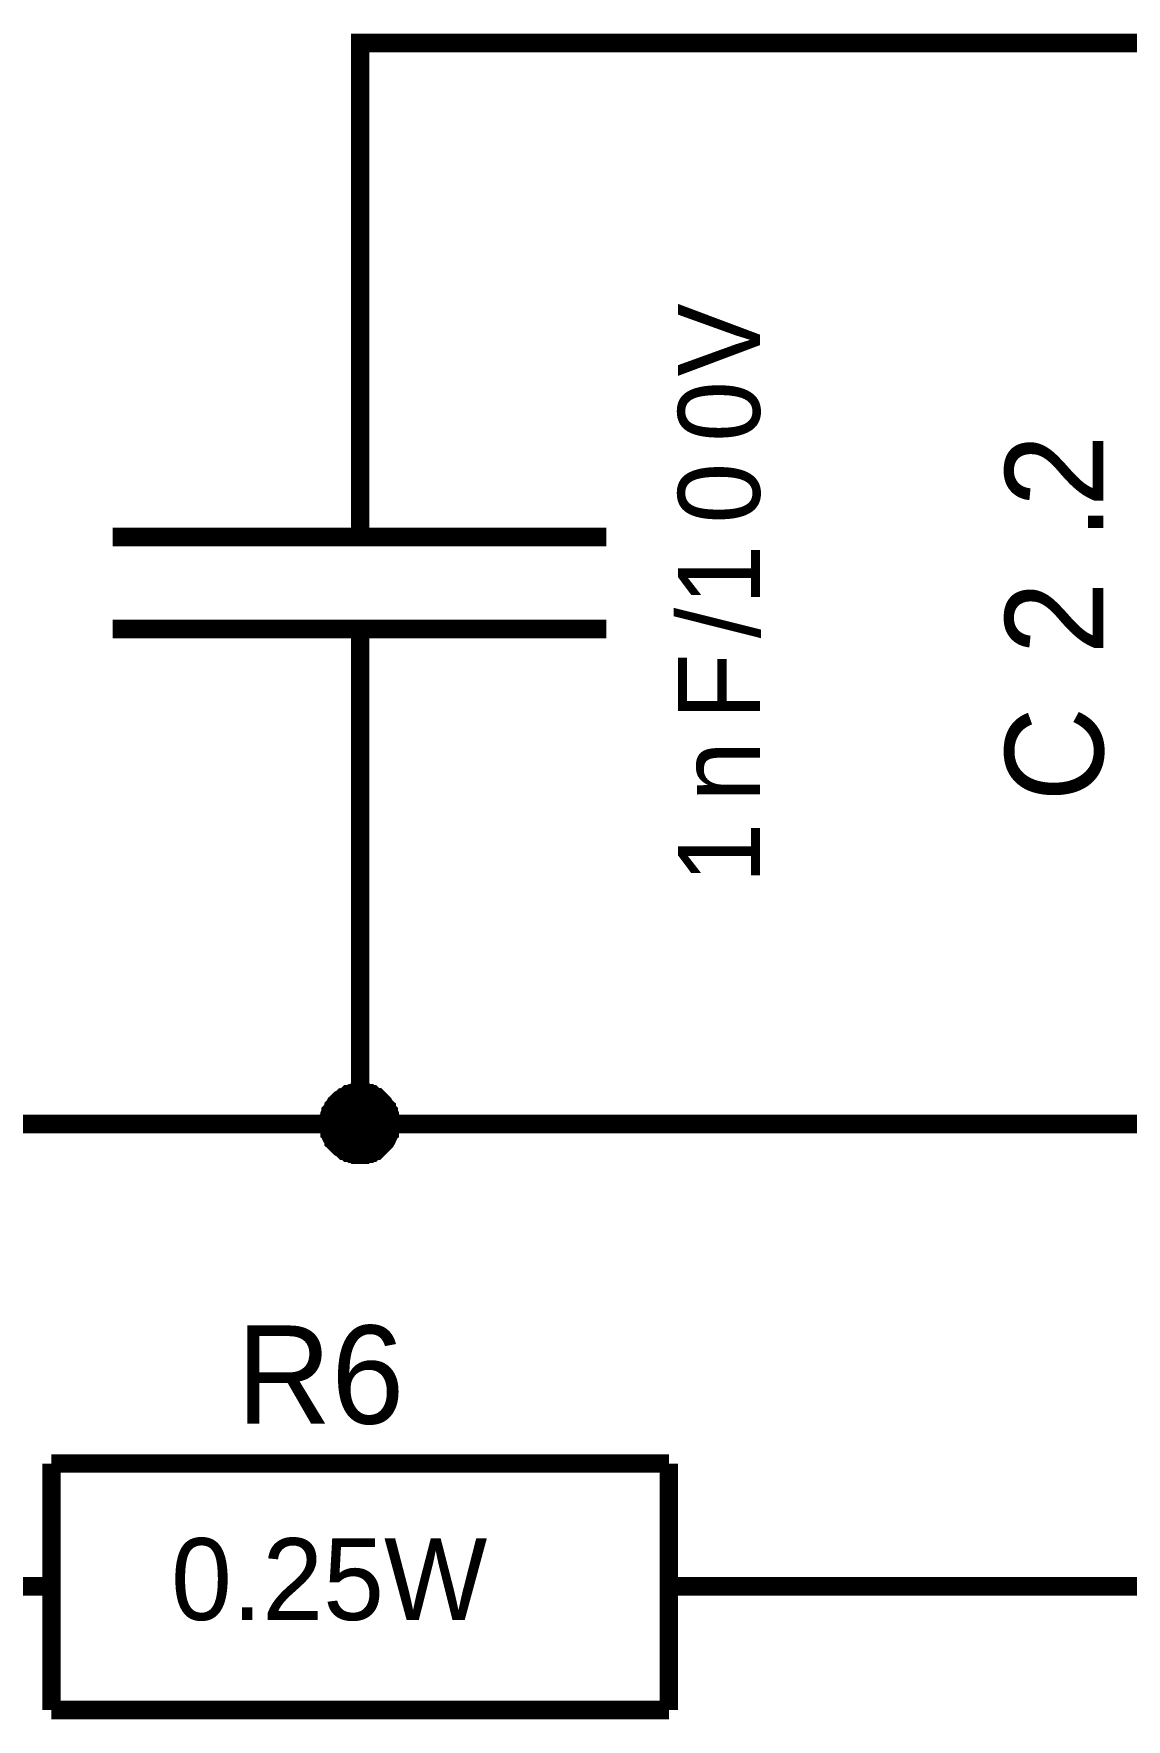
# Model space of a CAD drawing. Header units: millimetres. Extents: x 0 to 420, y 0 to 297.
# Drawn here: x 282.19 to 299.88, y 210.35 to 237.64 of the extents above; entities that cross this region are included whole.
import ezdxf

# ---------------------------------------------------------------- set-up
doc = ezdxf.new("R2010")
doc.units = ezdxf.units.MM
doc.layers.add('Sheet', color=255, linetype='Continuous')

msp = doc.modelspace()

# ---------------------------------------------------------------- linework, layer by layer
at = {"layer": 'Sheet'}
for points, const_width in [([(287.476, 232.487), (287.476, 237.487), (304.97, 237.487), (322.448, 237.487), (339.942, 237.487), (339.942, 232.487)], 0.3), ([(287.476, 229.489), (287.476, 232.487)], 0.3), ([(283.47, 229.489), (291.464, 229.489)], 0.3), ([(283.47, 227.999), (291.464, 227.999)], 0.3), ([(287.476, 227.999), (287.476, 224.985)], 0.3), ([(279.978, 219.985), (287.476, 219.985), (287.476, 224.985)], 0.3), ([(294.973, 212.5), (304.97, 212.5), (304.97, 224.985)], 0.3), ([(286.962, 219.985), (286.962, 220.018), (286.962, 220.034), (286.962, 220.067), (286.979, 220.084), (286.979, 220.117), (286.979, 220.134), (286.996, 220.167), (286.996, 220.183), (287.012, 220.2), (287.029, 220.233), (287.045, 220.25), (287.045, 220.266), (287.062, 220.283), (287.078, 220.316), (287.095, 220.332), (287.111, 220.349), (287.128, 220.366), (287.145, 220.382), (287.178, 220.399), (287.194, 220.415), (287.211, 220.415), (287.227, 220.432), (287.26, 220.448), (287.277, 220.465), (287.294, 220.465), (287.327, 220.481), (287.343, 220.481), (287.376, 220.481), (287.393, 220.498), (287.426, 220.498), (287.442, 220.498), (287.476, 220.498)], 0.3), ([(286.962, 219.985), (286.962, 220.018), (286.962, 220.034), (286.962, 220.067), (286.979, 220.084), (286.979, 220.117), (286.979, 220.134), (286.996, 220.167), (286.996, 220.183), (287.012, 220.2), (287.029, 220.233), (287.045, 220.25), (287.045, 220.266), (287.062, 220.283), (287.078, 220.316), (287.095, 220.332), (287.111, 220.349), (287.128, 220.366), (287.145, 220.382), (287.178, 220.399), (287.194, 220.415), (287.211, 220.415), (287.227, 220.432), (287.26, 220.448), (287.277, 220.465), (287.294, 220.465), (287.327, 220.481), (287.343, 220.481), (287.376, 220.481), (287.393, 220.498), (287.426, 220.498), (287.442, 220.498), (287.476, 220.498)], 0.3), ([(286.962, 219.985), (286.962, 220.018), (286.962, 220.034), (286.962, 220.067), (286.979, 220.084), (286.979, 220.117), (286.979, 220.134), (286.996, 220.167), (286.996, 220.183), (287.012, 220.2), (287.029, 220.233), (287.045, 220.25), (287.045, 220.266), (287.062, 220.283), (287.078, 220.316), (287.095, 220.332), (287.111, 220.349), (287.128, 220.366), (287.145, 220.382), (287.178, 220.399), (287.194, 220.415), (287.211, 220.415), (287.227, 220.432), (287.26, 220.448), (287.277, 220.465), (287.294, 220.465), (287.327, 220.481), (287.343, 220.481), (287.376, 220.481), (287.393, 220.498), (287.426, 220.498), (287.442, 220.498), (287.476, 220.498)], 0.3), ([(286.962, 219.985), (286.962, 220.018), (286.962, 220.034), (286.962, 220.067), (286.979, 220.084), (286.979, 220.117), (286.979, 220.134), (286.996, 220.167), (286.996, 220.183), (287.012, 220.2), (287.029, 220.233), (287.045, 220.25), (287.045, 220.266), (287.062, 220.283), (287.078, 220.316), (287.095, 220.332), (287.111, 220.349), (287.128, 220.366), (287.145, 220.382), (287.178, 220.399), (287.194, 220.415), (287.211, 220.415), (287.227, 220.432), (287.26, 220.448), (287.277, 220.465), (287.294, 220.465), (287.327, 220.481), (287.343, 220.481), (287.376, 220.481), (287.393, 220.498), (287.426, 220.498), (287.442, 220.498), (287.476, 220.498)], 0.3), ([(286.962, 219.985), (286.962, 220.018), (286.962, 220.034), (286.962, 220.067), (286.979, 220.084), (286.979, 220.117), (286.979, 220.134), (286.996, 220.167), (286.996, 220.183), (287.012, 220.2), (287.029, 220.233), (287.045, 220.25), (287.045, 220.266), (287.062, 220.283), (287.078, 220.316), (287.095, 220.332), (287.111, 220.349), (287.128, 220.366), (287.145, 220.382), (287.178, 220.399), (287.194, 220.415), (287.211, 220.415), (287.227, 220.432), (287.26, 220.448), (287.277, 220.465), (287.294, 220.465), (287.327, 220.481), (287.343, 220.481), (287.376, 220.481), (287.393, 220.498), (287.426, 220.498), (287.442, 220.498), (287.476, 220.498)], 0.0991), ([(286.962, 219.985), (286.962, 220.018), (286.962, 220.034), (286.962, 220.067), (286.979, 220.084), (286.979, 220.117), (286.979, 220.134), (286.996, 220.167), (286.996, 220.183), (287.012, 220.2), (287.029, 220.233), (287.045, 220.25), (287.045, 220.266), (287.062, 220.283), (287.078, 220.316), (287.095, 220.332), (287.111, 220.349), (287.128, 220.366), (287.145, 220.382), (287.178, 220.399), (287.194, 220.415), (287.211, 220.415), (287.227, 220.432), (287.26, 220.448), (287.277, 220.465), (287.294, 220.465), (287.327, 220.481), (287.343, 220.481), (287.376, 220.481), (287.393, 220.498), (287.426, 220.498), (287.442, 220.498), (287.476, 220.498)], 0.0991), ([(286.962, 219.985), (286.962, 220.018), (286.962, 220.034), (286.962, 220.067), (286.979, 220.084), (286.979, 220.117), (286.979, 220.134), (286.996, 220.167), (286.996, 220.183), (287.012, 220.2), (287.029, 220.233), (287.045, 220.25), (287.045, 220.266), (287.062, 220.283), (287.078, 220.316), (287.095, 220.332), (287.111, 220.349), (287.128, 220.366), (287.145, 220.382), (287.178, 220.399), (287.194, 220.415), (287.211, 220.415), (287.227, 220.432), (287.26, 220.448), (287.277, 220.465), (287.294, 220.465), (287.327, 220.481), (287.343, 220.481), (287.376, 220.481), (287.393, 220.498), (287.426, 220.498), (287.442, 220.498), (287.476, 220.498)], 0.0991), ([(286.962, 219.985), (286.962, 220.018), (286.962, 220.034), (286.962, 220.067), (286.979, 220.084), (286.979, 220.117), (286.979, 220.134), (286.996, 220.167), (286.996, 220.183), (287.012, 220.2), (287.029, 220.233), (287.045, 220.25), (287.045, 220.266), (287.062, 220.283), (287.078, 220.316), (287.095, 220.332), (287.111, 220.349), (287.128, 220.366), (287.145, 220.382), (287.178, 220.399), (287.194, 220.415), (287.211, 220.415), (287.227, 220.432), (287.26, 220.448), (287.277, 220.465), (287.294, 220.465), (287.327, 220.481), (287.343, 220.481), (287.376, 220.481), (287.393, 220.498), (287.426, 220.498), (287.442, 220.498), (287.476, 220.498)], 0.0991), ([(287.476, 220.498), (287.476, 220.498)], 0.3), ([(287.476, 220.498), (287.509, 220.498), (287.525, 220.498), (287.558, 220.498), (287.575, 220.481), (287.608, 220.481), (287.625, 220.481), (287.641, 220.465), (287.674, 220.465), (287.691, 220.448), (287.707, 220.432), (287.74, 220.415), (287.757, 220.415), (287.773, 220.399), (287.79, 220.382), (287.807, 220.366), (287.823, 220.349), (287.84, 220.332), (287.856, 220.316), (287.873, 220.283), (287.889, 220.266), (287.906, 220.25), (287.906, 220.233), (287.922, 220.2), (287.939, 220.183), (287.939, 220.167), (287.956, 220.134), (287.956, 220.117), (287.956, 220.084), (287.972, 220.067), (287.972, 220.034), (287.972, 220.018), (287.972, 219.985)], 0.3), ([(287.476, 220.498), (287.476, 220.498)], 0.3), ([(287.476, 220.498), (287.509, 220.498), (287.525, 220.498), (287.558, 220.498), (287.575, 220.481), (287.608, 220.481), (287.625, 220.481), (287.641, 220.465), (287.674, 220.465), (287.691, 220.448), (287.707, 220.432), (287.74, 220.415), (287.757, 220.415), (287.773, 220.399), (287.79, 220.382), (287.807, 220.366), (287.823, 220.349), (287.84, 220.332), (287.856, 220.316), (287.873, 220.283), (287.889, 220.266), (287.906, 220.25), (287.906, 220.233), (287.922, 220.2), (287.939, 220.183), (287.939, 220.167), (287.956, 220.134), (287.956, 220.117), (287.956, 220.084), (287.972, 220.067), (287.972, 220.034), (287.972, 220.018), (287.972, 219.985)], 0.3), ([(287.476, 220.498), (287.476, 220.498)], 0.3), ([(287.476, 220.498), (287.509, 220.498), (287.525, 220.498), (287.558, 220.498), (287.575, 220.481), (287.608, 220.481), (287.625, 220.481), (287.641, 220.465), (287.674, 220.465), (287.691, 220.448), (287.707, 220.432), (287.74, 220.415), (287.757, 220.415), (287.773, 220.399), (287.79, 220.382), (287.807, 220.366), (287.823, 220.349), (287.84, 220.332), (287.856, 220.316), (287.873, 220.283), (287.889, 220.266), (287.906, 220.25), (287.906, 220.233), (287.922, 220.2), (287.939, 220.183), (287.939, 220.167), (287.956, 220.134), (287.956, 220.117), (287.956, 220.084), (287.972, 220.067), (287.972, 220.034), (287.972, 220.018), (287.972, 219.985)], 0.3), ([(287.476, 220.498), (287.476, 220.498)], 0.3), ([(287.476, 220.498), (287.509, 220.498), (287.525, 220.498), (287.558, 220.498), (287.575, 220.481), (287.608, 220.481), (287.625, 220.481), (287.641, 220.465), (287.674, 220.465), (287.691, 220.448), (287.707, 220.432), (287.74, 220.415), (287.757, 220.415), (287.773, 220.399), (287.79, 220.382), (287.807, 220.366), (287.823, 220.349), (287.84, 220.332), (287.856, 220.316), (287.873, 220.283), (287.889, 220.266), (287.906, 220.25), (287.906, 220.233), (287.922, 220.2), (287.939, 220.183), (287.939, 220.167), (287.956, 220.134), (287.956, 220.117), (287.956, 220.084), (287.972, 220.067), (287.972, 220.034), (287.972, 220.018), (287.972, 219.985)], 0.3), ([(287.476, 220.498), (287.476, 220.498)], 0.0991), ([(287.476, 220.498), (287.509, 220.498), (287.525, 220.498), (287.558, 220.498), (287.575, 220.481), (287.608, 220.481), (287.625, 220.481), (287.641, 220.465), (287.674, 220.465), (287.691, 220.448), (287.707, 220.432), (287.74, 220.415), (287.757, 220.415), (287.773, 220.399), (287.79, 220.382), (287.807, 220.366), (287.823, 220.349), (287.84, 220.332), (287.856, 220.316), (287.873, 220.283), (287.889, 220.266), (287.906, 220.25), (287.906, 220.233), (287.922, 220.2), (287.939, 220.183), (287.939, 220.167), (287.956, 220.134), (287.956, 220.117), (287.956, 220.084), (287.972, 220.067), (287.972, 220.034), (287.972, 220.018), (287.972, 219.985)], 0.0991), ([(287.476, 220.498), (287.476, 220.498)], 0.0991), ([(287.476, 220.498), (287.509, 220.498), (287.525, 220.498), (287.558, 220.498), (287.575, 220.481), (287.608, 220.481), (287.625, 220.481), (287.641, 220.465), (287.674, 220.465), (287.691, 220.448), (287.707, 220.432), (287.74, 220.415), (287.757, 220.415), (287.773, 220.399), (287.79, 220.382), (287.807, 220.366), (287.823, 220.349), (287.84, 220.332), (287.856, 220.316), (287.873, 220.283), (287.889, 220.266), (287.906, 220.25), (287.906, 220.233), (287.922, 220.2), (287.939, 220.183), (287.939, 220.167), (287.956, 220.134), (287.956, 220.117), (287.956, 220.084), (287.972, 220.067), (287.972, 220.034), (287.972, 220.018), (287.972, 219.985)], 0.0991), ([(287.476, 220.498), (287.476, 220.498)], 0.0991), ([(287.476, 220.498), (287.509, 220.498), (287.525, 220.498), (287.558, 220.498), (287.575, 220.481), (287.608, 220.481), (287.625, 220.481), (287.641, 220.465), (287.674, 220.465), (287.691, 220.448), (287.707, 220.432), (287.74, 220.415), (287.757, 220.415), (287.773, 220.399), (287.79, 220.382), (287.807, 220.366), (287.823, 220.349), (287.84, 220.332), (287.856, 220.316), (287.873, 220.283), (287.889, 220.266), (287.906, 220.25), (287.906, 220.233), (287.922, 220.2), (287.939, 220.183), (287.939, 220.167), (287.956, 220.134), (287.956, 220.117), (287.956, 220.084), (287.972, 220.067), (287.972, 220.034), (287.972, 220.018), (287.972, 219.985)], 0.0991), ([(287.476, 220.498), (287.476, 220.498)], 0.0991), ([(287.476, 220.498), (287.509, 220.498), (287.525, 220.498), (287.558, 220.498), (287.575, 220.481), (287.608, 220.481), (287.625, 220.481), (287.641, 220.465), (287.674, 220.465), (287.691, 220.448), (287.707, 220.432), (287.74, 220.415), (287.757, 220.415), (287.773, 220.399), (287.79, 220.382), (287.807, 220.366), (287.823, 220.349), (287.84, 220.332), (287.856, 220.316), (287.873, 220.283), (287.889, 220.266), (287.906, 220.25), (287.906, 220.233), (287.922, 220.2), (287.939, 220.183), (287.939, 220.167), (287.956, 220.134), (287.956, 220.117), (287.956, 220.084), (287.972, 220.067), (287.972, 220.034), (287.972, 220.018), (287.972, 219.985)], 0.0991), ([(287.476, 219.488), (287.442, 219.488), (287.426, 219.488), (287.393, 219.488), (287.376, 219.504), (287.343, 219.504), (287.327, 219.504), (287.294, 219.521), (287.277, 219.521), (287.26, 219.538), (287.227, 219.554), (287.211, 219.554), (287.194, 219.571), (287.178, 219.587), (287.145, 219.604), (287.128, 219.62), (287.111, 219.637), (287.095, 219.653), (287.078, 219.67), (287.062, 219.687), (287.045, 219.703), (287.045, 219.736), (287.029, 219.753), (287.012, 219.769), (286.996, 219.803), (286.996, 219.819), (286.979, 219.836), (286.979, 219.869), (286.979, 219.885), (286.962, 219.918), (286.962, 219.935), (286.962, 219.968), (286.962, 219.985)], 0.3), ([(286.962, 219.985), (286.962, 219.985)], 0.3), ([(287.476, 219.488), (287.442, 219.488), (287.426, 219.488), (287.393, 219.488), (287.376, 219.504), (287.343, 219.504), (287.327, 219.504), (287.294, 219.521), (287.277, 219.521), (287.26, 219.538), (287.227, 219.554), (287.211, 219.554), (287.194, 219.571), (287.178, 219.587), (287.145, 219.604), (287.128, 219.62), (287.111, 219.637), (287.095, 219.653), (287.078, 219.67), (287.062, 219.687), (287.045, 219.703), (287.045, 219.736), (287.029, 219.753), (287.012, 219.769), (286.996, 219.803), (286.996, 219.819), (286.979, 219.836), (286.979, 219.869), (286.979, 219.885), (286.962, 219.918), (286.962, 219.935), (286.962, 219.968), (286.962, 219.985)], 0.3), ([(286.962, 219.985), (286.962, 219.985)], 0.3), ([(287.476, 219.488), (287.442, 219.488), (287.426, 219.488), (287.393, 219.488), (287.376, 219.504), (287.343, 219.504), (287.327, 219.504), (287.294, 219.521), (287.277, 219.521), (287.26, 219.538), (287.227, 219.554), (287.211, 219.554), (287.194, 219.571), (287.178, 219.587), (287.145, 219.604), (287.128, 219.62), (287.111, 219.637), (287.095, 219.653), (287.078, 219.67), (287.062, 219.687), (287.045, 219.703), (287.045, 219.736), (287.029, 219.753), (287.012, 219.769), (286.996, 219.803), (286.996, 219.819), (286.979, 219.836), (286.979, 219.869), (286.979, 219.885), (286.962, 219.918), (286.962, 219.935), (286.962, 219.968), (286.962, 219.985)], 0.3), ([(286.962, 219.985), (286.962, 219.985)], 0.3), ([(287.476, 219.488), (287.442, 219.488), (287.426, 219.488), (287.393, 219.488), (287.376, 219.504), (287.343, 219.504), (287.327, 219.504), (287.294, 219.521), (287.277, 219.521), (287.26, 219.538), (287.227, 219.554), (287.211, 219.554), (287.194, 219.571), (287.178, 219.587), (287.145, 219.604), (287.128, 219.62), (287.111, 219.637), (287.095, 219.653), (287.078, 219.67), (287.062, 219.687), (287.045, 219.703), (287.045, 219.736), (287.029, 219.753), (287.012, 219.769), (286.996, 219.803), (286.996, 219.819), (286.979, 219.836), (286.979, 219.869), (286.979, 219.885), (286.962, 219.918), (286.962, 219.935), (286.962, 219.968), (286.962, 219.985)], 0.3), ([(286.962, 219.985), (286.962, 219.985)], 0.3), ([(287.476, 219.488), (287.442, 219.488), (287.426, 219.488), (287.393, 219.488), (287.376, 219.504), (287.343, 219.504), (287.327, 219.504), (287.294, 219.521), (287.277, 219.521), (287.26, 219.538), (287.227, 219.554), (287.211, 219.554), (287.194, 219.571), (287.178, 219.587), (287.145, 219.604), (287.128, 219.62), (287.111, 219.637), (287.095, 219.653), (287.078, 219.67), (287.062, 219.687), (287.045, 219.703), (287.045, 219.736), (287.029, 219.753), (287.012, 219.769), (286.996, 219.803), (286.996, 219.819), (286.979, 219.836), (286.979, 219.869), (286.979, 219.885), (286.962, 219.918), (286.962, 219.935), (286.962, 219.968), (286.962, 219.985)], 0.0991), ([(286.962, 219.985), (286.962, 219.985)], 0.0991), ([(287.476, 219.488), (287.442, 219.488), (287.426, 219.488), (287.393, 219.488), (287.376, 219.504), (287.343, 219.504), (287.327, 219.504), (287.294, 219.521), (287.277, 219.521), (287.26, 219.538), (287.227, 219.554), (287.211, 219.554), (287.194, 219.571), (287.178, 219.587), (287.145, 219.604), (287.128, 219.62), (287.111, 219.637), (287.095, 219.653), (287.078, 219.67), (287.062, 219.687), (287.045, 219.703), (287.045, 219.736), (287.029, 219.753), (287.012, 219.769), (286.996, 219.803), (286.996, 219.819), (286.979, 219.836), (286.979, 219.869), (286.979, 219.885), (286.962, 219.918), (286.962, 219.935), (286.962, 219.968), (286.962, 219.985)], 0.0991), ([(286.962, 219.985), (286.962, 219.985)], 0.0991), ([(287.476, 219.488), (287.442, 219.488), (287.426, 219.488), (287.393, 219.488), (287.376, 219.504), (287.343, 219.504), (287.327, 219.504), (287.294, 219.521), (287.277, 219.521), (287.26, 219.538), (287.227, 219.554), (287.211, 219.554), (287.194, 219.571), (287.178, 219.587), (287.145, 219.604), (287.128, 219.62), (287.111, 219.637), (287.095, 219.653), (287.078, 219.67), (287.062, 219.687), (287.045, 219.703), (287.045, 219.736), (287.029, 219.753), (287.012, 219.769), (286.996, 219.803), (286.996, 219.819), (286.979, 219.836), (286.979, 219.869), (286.979, 219.885), (286.962, 219.918), (286.962, 219.935), (286.962, 219.968), (286.962, 219.985)], 0.0991), ([(286.962, 219.985), (286.962, 219.985)], 0.0991), ([(287.476, 219.488), (287.442, 219.488), (287.426, 219.488), (287.393, 219.488), (287.376, 219.504), (287.343, 219.504), (287.327, 219.504), (287.294, 219.521), (287.277, 219.521), (287.26, 219.538), (287.227, 219.554), (287.211, 219.554), (287.194, 219.571), (287.178, 219.587), (287.145, 219.604), (287.128, 219.62), (287.111, 219.637), (287.095, 219.653), (287.078, 219.67), (287.062, 219.687), (287.045, 219.703), (287.045, 219.736), (287.029, 219.753), (287.012, 219.769), (286.996, 219.803), (286.996, 219.819), (286.979, 219.836), (286.979, 219.869), (286.979, 219.885), (286.962, 219.918), (286.962, 219.935), (286.962, 219.968), (286.962, 219.985)], 0.0991), ([(286.962, 219.985), (286.962, 219.985)], 0.0991), ([(287.972, 219.985), (287.972, 219.968), (287.972, 219.935), (287.972, 219.918), (287.956, 219.885), (287.956, 219.869), (287.956, 219.836), (287.939, 219.819), (287.939, 219.803), (287.922, 219.769), (287.906, 219.753), (287.906, 219.736), (287.889, 219.703), (287.873, 219.687), (287.856, 219.67), (287.84, 219.653), (287.823, 219.637), (287.807, 219.62), (287.79, 219.604), (287.773, 219.587), (287.757, 219.571), (287.74, 219.554), (287.707, 219.554), (287.691, 219.538), (287.674, 219.521), (287.641, 219.521), (287.625, 219.504), (287.608, 219.504), (287.575, 219.504), (287.558, 219.488), (287.525, 219.488), (287.509, 219.488), (287.476, 219.488)], 0.3), ([(287.476, 219.985), (362.435, 219.985)], 0.3), ([(287.972, 219.985), (287.972, 219.968), (287.972, 219.935), (287.972, 219.918), (287.956, 219.885), (287.956, 219.869), (287.956, 219.836), (287.939, 219.819), (287.939, 219.803), (287.922, 219.769), (287.906, 219.753), (287.906, 219.736), (287.889, 219.703), (287.873, 219.687), (287.856, 219.67), (287.84, 219.653), (287.823, 219.637), (287.807, 219.62), (287.79, 219.604), (287.773, 219.587), (287.757, 219.571), (287.74, 219.554), (287.707, 219.554), (287.691, 219.538), (287.674, 219.521), (287.641, 219.521), (287.625, 219.504), (287.608, 219.504), (287.575, 219.504), (287.558, 219.488), (287.525, 219.488), (287.509, 219.488), (287.476, 219.488)], 0.3), ([(287.972, 219.985), (287.972, 219.968), (287.972, 219.935), (287.972, 219.918), (287.956, 219.885), (287.956, 219.869), (287.956, 219.836), (287.939, 219.819), (287.939, 219.803), (287.922, 219.769), (287.906, 219.753), (287.906, 219.736), (287.889, 219.703), (287.873, 219.687), (287.856, 219.67), (287.84, 219.653), (287.823, 219.637), (287.807, 219.62), (287.79, 219.604), (287.773, 219.587), (287.757, 219.571), (287.74, 219.554), (287.707, 219.554), (287.691, 219.538), (287.674, 219.521), (287.641, 219.521), (287.625, 219.504), (287.608, 219.504), (287.575, 219.504), (287.558, 219.488), (287.525, 219.488), (287.509, 219.488), (287.476, 219.488)], 0.3), ([(287.972, 219.985), (287.972, 219.968), (287.972, 219.935), (287.972, 219.918), (287.956, 219.885), (287.956, 219.869), (287.956, 219.836), (287.939, 219.819), (287.939, 219.803), (287.922, 219.769), (287.906, 219.753), (287.906, 219.736), (287.889, 219.703), (287.873, 219.687), (287.856, 219.67), (287.84, 219.653), (287.823, 219.637), (287.807, 219.62), (287.79, 219.604), (287.773, 219.587), (287.757, 219.571), (287.74, 219.554), (287.707, 219.554), (287.691, 219.538), (287.674, 219.521), (287.641, 219.521), (287.625, 219.504), (287.608, 219.504), (287.575, 219.504), (287.558, 219.488), (287.525, 219.488), (287.509, 219.488), (287.476, 219.488)], 0.3), ([(287.972, 219.985), (287.972, 219.968), (287.972, 219.935), (287.972, 219.918), (287.956, 219.885), (287.956, 219.869), (287.956, 219.836), (287.939, 219.819), (287.939, 219.803), (287.922, 219.769), (287.906, 219.753), (287.906, 219.736), (287.889, 219.703), (287.873, 219.687), (287.856, 219.67), (287.84, 219.653), (287.823, 219.637), (287.807, 219.62), (287.79, 219.604), (287.773, 219.587), (287.757, 219.571), (287.74, 219.554), (287.707, 219.554), (287.691, 219.538), (287.674, 219.521), (287.641, 219.521), (287.625, 219.504), (287.608, 219.504), (287.575, 219.504), (287.558, 219.488), (287.525, 219.488), (287.509, 219.488), (287.476, 219.488)], 0.0991), ([(287.972, 219.985), (287.972, 219.968), (287.972, 219.935), (287.972, 219.918), (287.956, 219.885), (287.956, 219.869), (287.956, 219.836), (287.939, 219.819), (287.939, 219.803), (287.922, 219.769), (287.906, 219.753), (287.906, 219.736), (287.889, 219.703), (287.873, 219.687), (287.856, 219.67), (287.84, 219.653), (287.823, 219.637), (287.807, 219.62), (287.79, 219.604), (287.773, 219.587), (287.757, 219.571), (287.74, 219.554), (287.707, 219.554), (287.691, 219.538), (287.674, 219.521), (287.641, 219.521), (287.625, 219.504), (287.608, 219.504), (287.575, 219.504), (287.558, 219.488), (287.525, 219.488), (287.509, 219.488), (287.476, 219.488)], 0.0991), ([(287.972, 219.985), (287.972, 219.968), (287.972, 219.935), (287.972, 219.918), (287.956, 219.885), (287.956, 219.869), (287.956, 219.836), (287.939, 219.819), (287.939, 219.803), (287.922, 219.769), (287.906, 219.753), (287.906, 219.736), (287.889, 219.703), (287.873, 219.687), (287.856, 219.67), (287.84, 219.653), (287.823, 219.637), (287.807, 219.62), (287.79, 219.604), (287.773, 219.587), (287.757, 219.571), (287.74, 219.554), (287.707, 219.554), (287.691, 219.538), (287.674, 219.521), (287.641, 219.521), (287.625, 219.504), (287.608, 219.504), (287.575, 219.504), (287.558, 219.488), (287.525, 219.488), (287.509, 219.488), (287.476, 219.488)], 0.0991), ([(287.972, 219.985), (287.972, 219.968), (287.972, 219.935), (287.972, 219.918), (287.956, 219.885), (287.956, 219.869), (287.956, 219.836), (287.939, 219.819), (287.939, 219.803), (287.922, 219.769), (287.906, 219.753), (287.906, 219.736), (287.889, 219.703), (287.873, 219.687), (287.856, 219.67), (287.84, 219.653), (287.823, 219.637), (287.807, 219.62), (287.79, 219.604), (287.773, 219.587), (287.757, 219.571), (287.74, 219.554), (287.707, 219.554), (287.691, 219.538), (287.674, 219.521), (287.641, 219.521), (287.625, 219.504), (287.608, 219.504), (287.575, 219.504), (287.558, 219.488), (287.525, 219.488), (287.509, 219.488), (287.476, 219.488)], 0.0991), ([(287.972, 219.985), (287.972, 219.985), (287.972, 219.985), (287.972, 219.985), (287.972, 219.985), (287.972, 219.985), (287.972, 219.985), (287.972, 219.985), (287.972, 219.985), (287.972, 219.985), (287.972, 219.985), (287.972, 219.985), (287.972, 219.985), (287.972, 219.985), (287.972, 219.985), (287.972, 219.985), (287.972, 219.985), (287.972, 219.985), (287.972, 219.985), (287.972, 219.985), (287.972, 219.985), (287.972, 219.985), (287.972, 219.985), (287.972, 219.985), (287.972, 219.985), (287.972, 219.985), (287.972, 219.985), (287.972, 219.985), (287.972, 219.985), (287.972, 219.985), (287.972, 219.985), (287.972, 219.985), (287.972, 219.985)], 0.3), ([(287.972, 219.985), (287.972, 219.985)], 0.3), ([(287.972, 219.985), (287.972, 219.985), (287.972, 219.985), (287.972, 219.985), (287.972, 219.985), (287.972, 219.985), (287.972, 219.985), (287.972, 219.985), (287.972, 219.985), (287.972, 219.985), (287.972, 219.985), (287.972, 219.985), (287.972, 219.985), (287.972, 219.985), (287.972, 219.985), (287.972, 219.985), (287.972, 219.985), (287.972, 219.985), (287.972, 219.985), (287.972, 219.985), (287.972, 219.985), (287.972, 219.985), (287.972, 219.985), (287.972, 219.985), (287.972, 219.985), (287.972, 219.985), (287.972, 219.985), (287.972, 219.985), (287.972, 219.985), (287.972, 219.985), (287.972, 219.985), (287.972, 219.985), (287.972, 219.985)], 0.3), ([(287.972, 219.985), (287.972, 219.985)], 0.3), ([(287.972, 219.985), (287.972, 219.985), (287.972, 219.985), (287.972, 219.985), (287.972, 219.985), (287.972, 219.985), (287.972, 219.985), (287.972, 219.985), (287.972, 219.985), (287.972, 219.985), (287.972, 219.985), (287.972, 219.985), (287.972, 219.985), (287.972, 219.985), (287.972, 219.985), (287.972, 219.985), (287.972, 219.985), (287.972, 219.985), (287.972, 219.985), (287.972, 219.985), (287.972, 219.985), (287.972, 219.985), (287.972, 219.985), (287.972, 219.985), (287.972, 219.985), (287.972, 219.985), (287.972, 219.985), (287.972, 219.985), (287.972, 219.985), (287.972, 219.985), (287.972, 219.985), (287.972, 219.985), (287.972, 219.985)], 0.3), ([(287.972, 219.985), (287.972, 219.985)], 0.3), ([(287.972, 219.985), (287.972, 219.985), (287.972, 219.985), (287.972, 219.985), (287.972, 219.985), (287.972, 219.985), (287.972, 219.985), (287.972, 219.985), (287.972, 219.985), (287.972, 219.985), (287.972, 219.985), (287.972, 219.985), (287.972, 219.985), (287.972, 219.985), (287.972, 219.985), (287.972, 219.985), (287.972, 219.985), (287.972, 219.985), (287.972, 219.985), (287.972, 219.985), (287.972, 219.985), (287.972, 219.985), (287.972, 219.985), (287.972, 219.985), (287.972, 219.985), (287.972, 219.985), (287.972, 219.985), (287.972, 219.985), (287.972, 219.985), (287.972, 219.985), (287.972, 219.985), (287.972, 219.985), (287.972, 219.985)], 0.3), ([(287.972, 219.985), (287.972, 219.985)], 0.3), ([(287.972, 219.985), (287.972, 219.985), (287.972, 219.985), (287.972, 219.985), (287.972, 219.985), (287.972, 219.985), (287.972, 219.985), (287.972, 219.985), (287.972, 219.985), (287.972, 219.985), (287.972, 219.985), (287.972, 219.985), (287.972, 219.985), (287.972, 219.985), (287.972, 219.985), (287.972, 219.985), (287.972, 219.985), (287.972, 219.985), (287.972, 219.985), (287.972, 219.985), (287.972, 219.985), (287.972, 219.985), (287.972, 219.985), (287.972, 219.985), (287.972, 219.985), (287.972, 219.985), (287.972, 219.985), (287.972, 219.985), (287.972, 219.985), (287.972, 219.985), (287.972, 219.985), (287.972, 219.985), (287.972, 219.985)], 0.0991), ([(287.972, 219.985), (287.972, 219.985)], 0.0991), ([(287.972, 219.985), (287.972, 219.985), (287.972, 219.985), (287.972, 219.985), (287.972, 219.985), (287.972, 219.985), (287.972, 219.985), (287.972, 219.985), (287.972, 219.985), (287.972, 219.985), (287.972, 219.985), (287.972, 219.985), (287.972, 219.985), (287.972, 219.985), (287.972, 219.985), (287.972, 219.985), (287.972, 219.985), (287.972, 219.985), (287.972, 219.985), (287.972, 219.985), (287.972, 219.985), (287.972, 219.985), (287.972, 219.985), (287.972, 219.985), (287.972, 219.985), (287.972, 219.985), (287.972, 219.985), (287.972, 219.985), (287.972, 219.985), (287.972, 219.985), (287.972, 219.985), (287.972, 219.985), (287.972, 219.985)], 0.0991), ([(287.972, 219.985), (287.972, 219.985)], 0.0991), ([(287.972, 219.985), (287.972, 219.985), (287.972, 219.985), (287.972, 219.985), (287.972, 219.985), (287.972, 219.985), (287.972, 219.985), (287.972, 219.985), (287.972, 219.985), (287.972, 219.985), (287.972, 219.985), (287.972, 219.985), (287.972, 219.985), (287.972, 219.985), (287.972, 219.985), (287.972, 219.985), (287.972, 219.985), (287.972, 219.985), (287.972, 219.985), (287.972, 219.985), (287.972, 219.985), (287.972, 219.985), (287.972, 219.985), (287.972, 219.985), (287.972, 219.985), (287.972, 219.985), (287.972, 219.985), (287.972, 219.985), (287.972, 219.985), (287.972, 219.985), (287.972, 219.985), (287.972, 219.985), (287.972, 219.985)], 0.0991), ([(287.972, 219.985), (287.972, 219.985)], 0.0991), ([(287.972, 219.985), (287.972, 219.985), (287.972, 219.985), (287.972, 219.985), (287.972, 219.985), (287.972, 219.985), (287.972, 219.985), (287.972, 219.985), (287.972, 219.985), (287.972, 219.985), (287.972, 219.985), (287.972, 219.985), (287.972, 219.985), (287.972, 219.985), (287.972, 219.985), (287.972, 219.985), (287.972, 219.985), (287.972, 219.985), (287.972, 219.985), (287.972, 219.985), (287.972, 219.985), (287.972, 219.985), (287.972, 219.985), (287.972, 219.985), (287.972, 219.985), (287.972, 219.985), (287.972, 219.985), (287.972, 219.985), (287.972, 219.985), (287.972, 219.985), (287.972, 219.985), (287.972, 219.985), (287.972, 219.985)], 0.0991), ([(287.972, 219.985), (287.972, 219.985)], 0.0991), ([(282.477, 214.487), (282.477, 210.496)], 0.3), ([(282.477, 214.487), (292.474, 214.487)], 0.3), ([(292.474, 214.487), (292.474, 210.496)], 0.3), ([(282.477, 212.5), (279.978, 212.5)], 0.3), ([(292.474, 212.5), (294.973, 212.5)], 0.3), ([(282.477, 210.496), (292.474, 210.496)], 0.3)]:
    msp.add_lwpolyline(points, dxfattribs=dict(at, const_width=const_width))
at = {"layer": 'Sheet', "const_width": 0.508}
msp.add_lwpolyline([(287.246, 220, 1), (287.754, 220, 1)], format="xyb", close=True, dxfattribs=at)

# ---------------------------------------------------------------- texts
at = {"layer": 'Sheet'}
for s, height, p in [('V', 1.325, (293.947, 232.089)), ('0', 1.325, (293.947, 231.029)), ('2', 1.59, (299.508, 229.97)), ('0', 1.325, (293.947, 229.705)), ('.', 1.59, (299.508, 229.44)), ('1', 1.325, (293.947, 228.38)), ('2', 1.59, (299.508, 227.585)), ('/', 1.325, (293.947, 227.85)), ('F', 1.325, (293.947, 226.525)), ('C', 1.59, (299.508, 225.201)), ('n', 1.325, (293.947, 225.201)), ('1', 1.325, (293.947, 223.876))]:
    msp.add_text(s, height=height, rotation=90, dxfattribs=at).set_placement(p)
for s, height, p in [('R6', 1.5897, (285.473, 215.133)), ('0.25W', 1.3247, (284.414, 211.954))]:
    msp.add_text(s, height=height, dxfattribs=at).set_placement(p)

doc.saveas('drawing.dxf')
